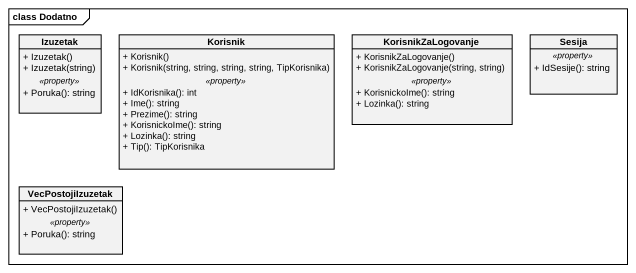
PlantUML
@startuml
mainframe class Dodatno
hide circle
hide empty members
skinparam classAttributeIconSize 0
class Izuzetak {
  + Izuzetak()
  + Izuzetak(string)
  .. <<property>> ..
  + Poruka(): string
}
class Korisnik {
  + Korisnik()
  + Korisnik(string, string, string, string, TipKorisnika)
  .. <<property>> ..
  + IdKorisnika(): int
  + Ime(): string
  + Prezime(): string
  + KorisnickoIme(): string
  + Lozinka(): string
  + Tip(): TipKorisnika
}
class KorisnikZaLogovanje {
  + KorisnikZaLogovanje()
  + KorisnikZaLogovanje(string, string)
  .. <<property>> ..
  + KorisnickoIme(): string
  + Lozinka(): string
}
class Sesija {
  .. <<property>> ..
  + IdSesije(): string
}
class VecPostojiIzuzetak {
  + VecPostojiIzuzetak()
  .. <<property>> ..
  + Poruka(): string
}
@enduml
